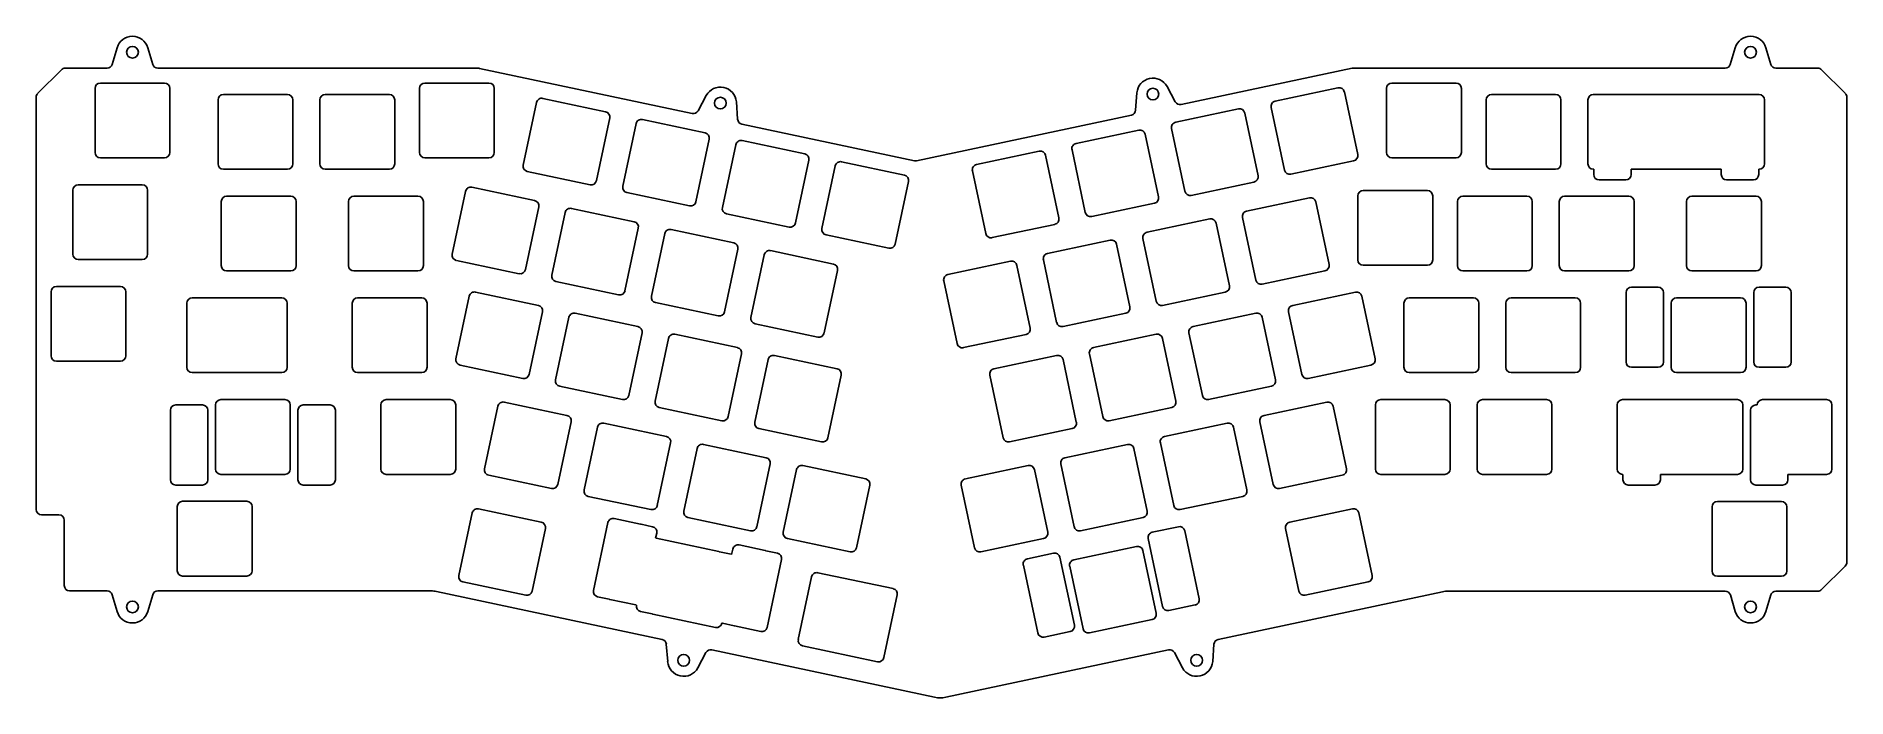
# Model space of a CAD drawing. Header units: millimetres. Extents: x -122 to 216, y -45 to 79.
import ezdxf

# ---------------------------------------------------------------- set-up
doc = ezdxf.new("R2010")
doc.units = ezdxf.units.MM

msp = doc.modelspace()

# ---------------------------------------------------------------- linework, layer by layer
at = {"color": 7, "linetype": 'Continuous', "lineweight": 25}
for p, q in [((-107.22, 76.54), (-108.13, 73.42)), ((-100.55, 73.42), (-101.46, 76.54)), ((195.56, 76.54), (194.65, 73.42)), ((202.23, 73.42), (201.32, 76.54)), ((-117.64, 72.41), (-122.06, 68)), ((-109.09, 72.7), (-116.94, 72.7)), ((-39.63, 72.7), (-99.59, 72.7)), ((0.4, 64.22), (-39.42, 72.68)), ((123.9, 72.7), (91.88, 65.9)), ((193.69, 72.7), (123.9, 72.7)), ((211.04, 72.7), (203.19, 72.7)), ((216.16, 68), (211.74, 72.41)), ((-111.34, 68.92), (-111.34, 56.92)), ((-98.34, 69.92), (-110.34, 69.92)), ((-97.34, 56.92), (-97.34, 68.92)), ((-75.32, 67.78), (-87.32, 67.78)), ((-56.27, 67.78), (-68.27, 67.78)), ((-50.63, 68.92), (-50.63, 56.92)), ((-37.63, 69.92), (-49.63, 69.92)), ((-36.63, 56.92), (-36.63, 68.92)), ((83.62, 68.07), (83.38, 64.83)), ((90.79, 66.4), (89.26, 69.27)), ((121.24, 69.04), (109.51, 66.54)), ((124.93, 56.53), (122.43, 68.27)), ((130.33, 68.92), (130.33, 56.92)), ((143.33, 69.92), (131.33, 69.92)), ((144.33, 56.92), (144.33, 68.92)), ((161.96, 67.78), (149.96, 67.78)), ((200.06, 67.78), (169.01, 67.78)), ((-122.35, 67.29), (-122.35, -9.95)), ((-88.32, 66.78), (-88.32, 54.78)), ((-74.32, 54.78), (-74.32, 66.78)), ((-69.27, 66.78), (-69.27, 54.78)), ((-55.27, 54.78), (-55.27, 66.78)), ((-28.73, 66.29), (-31.22, 54.55)), ((-15.81, 64.56), (-27.54, 67.06)), ((3.03, 67.59), (1.49, 64.72)), ((8.9, 63.15), (8.66, 66.39)), ((102.61, 65.08), (90.87, 62.58)), ((108.74, 65.36), (111.23, 53.62)), ((148.96, 66.78), (148.96, 54.78)), ((162.96, 54.78), (162.96, 66.78)), ((168.01, 66.78), (168.01, 54.78)), ((201.06, 54.78), (201.06, 66.78)), ((216.45, -19.83), (216.45, 67.29)), ((-17.53, 51.64), (-15.03, 63.38)), ((-10.1, 62.33), (-12.59, 50.59)), ((2.83, 60.6), (-8.91, 63.1)), ((41.98, 55.38), (9.69, 62.24)), ((82.59, 63.92), (42.4, 55.38)), ((83.98, 61.12), (72.24, 58.62)), ((90.1, 61.4), (92.6, 49.66)), ((106.29, 52.57), (103.8, 64.31)), ((1.1, 47.68), (3.6, 59.42)), ((8.54, 58.37), (6.04, 46.63)), ((21.46, 56.64), (9.72, 59.14)), ((87.66, 48.61), (85.16, 60.35)), ((-110.34, 55.92), (-98.34, 55.92)), ((-49.63, 55.92), (-37.63, 55.92)), ((19.74, 43.72), (22.23, 55.46)), ((27.17, 54.41), (24.68, 42.67)), ((40.1, 52.68), (28.36, 55.18)), ((65.34, 57.16), (53.61, 54.66)), ((69.02, 44.65), (66.53, 56.39)), ((71.47, 57.44), (73.96, 45.7)), ((112.42, 52.85), (124.15, 55.34)), ((131.33, 55.92), (143.33, 55.92)), ((-102.5, 50.87), (-114.5, 50.87)), ((-87.32, 53.78), (-75.32, 53.78)), ((-68.27, 53.78), (-56.27, 53.78)), ((-30.45, 53.36), (-18.72, 50.87)), ((38.37, 39.76), (40.87, 51.49)), ((52.83, 53.47), (55.33, 41.74)), ((93.78, 48.89), (105.52, 51.38)), ((149.96, 53.78), (161.96, 53.78)), ((169.01, 53.78), (169.1, 53.78)), ((169.1, 53.78), (169.1, 52.78)), ((170.1, 51.78), (175.1, 51.78)), ((176.1, 52.78), (176.1, 53.78)), ((176.1, 53.78), (192.97, 53.78)), ((192.97, 53.78), (192.97, 52.78)), ((193.97, 51.78), (198.97, 51.78)), ((199.97, 52.78), (199.97, 53.78)), ((199.97, 53.78), (200.06, 53.78)), ((-115.5, 49.87), (-115.5, 37.87)), ((-101.5, 37.87), (-101.5, 49.87)), ((-87.72, 47.73), (-87.72, 35.73)), ((-74.72, 48.73), (-86.72, 48.73)), ((-73.72, 35.73), (-73.72, 47.73)), ((-63.91, 47.73), (-63.91, 35.73)), ((-50.91, 48.73), (-62.91, 48.73)), ((-49.91, 35.73), (-49.91, 47.73)), ((-42.01, 49.64), (-44.5, 37.9)), ((-29.09, 47.91), (-40.82, 50.41)), ((-11.82, 49.4), (-0.08, 46.91)), ((115.88, 48.43), (104.15, 45.93)), ((119.57, 35.92), (117.07, 47.66)), ((124.97, 48.79), (124.97, 36.79)), ((137.97, 49.79), (125.97, 49.79)), ((138.97, 36.79), (138.97, 48.79)), ((143.6, 47.73), (143.6, 35.73)), ((156.6, 48.73), (144.6, 48.73)), ((157.6, 35.73), (157.6, 47.73)), ((162.65, 47.73), (162.65, 35.73)), ((175.65, 48.73), (163.65, 48.73)), ((176.65, 35.73), (176.65, 47.73)), ((186.47, 47.73), (186.47, 35.73)), ((199.47, 48.73), (187.47, 48.73)), ((200.47, 35.73), (200.47, 47.73)), ((-30.81, 34.99), (-28.31, 46.73)), ((-23.38, 45.68), (-25.87, 33.94)), ((-10.45, 43.95), (-22.19, 46.45)), ((6.81, 45.44), (18.55, 42.95)), ((75.15, 44.93), (86.89, 47.42)), ((97.25, 44.47), (85.51, 41.97)), ((103.38, 44.75), (105.87, 33.01)), ((-12.18, 31.03), (-9.68, 42.77)), ((-4.74, 41.72), (-7.24, 29.98)), ((8.18, 39.99), (-3.56, 42.49)), ((25.45, 41.48), (37.19, 38.99)), ((56.52, 40.97), (68.25, 43.46)), ((84.74, 40.79), (87.24, 29.05)), ((100.93, 31.96), (98.44, 43.7)), ((6.46, 27.07), (8.95, 38.81)), ((13.89, 37.76), (11.4, 26.02)), ((26.82, 36.03), (15.08, 38.53)), ((78.62, 40.51), (66.88, 38.01)), ((82.3, 28), (79.8, 39.74)), ((-114.5, 36.87), (-102.5, 36.87)), ((-86.72, 34.73), (-74.72, 34.73)), ((-62.91, 34.73), (-50.91, 34.73)), ((-43.73, 36.71), (-32, 34.22)), ((25.09, 23.11), (27.59, 34.84)), ((59.98, 36.55), (48.25, 34.05)), ((63.66, 24.04), (61.17, 35.78)), ((66.11, 36.83), (68.6, 25.09)), ((107.06, 32.24), (118.79, 34.73)), ((125.97, 35.79), (137.97, 35.79)), ((144.6, 34.73), (156.6, 34.73)), ((163.65, 34.73), (175.65, 34.73)), ((187.47, 34.73), (199.47, 34.73)), ((-119.57, 30.82), (-119.57, 18.82)), ((-106.57, 31.82), (-118.57, 31.82)), ((-105.57, 18.82), (-105.57, 30.82)), ((-28.39, 28.28), (-40.12, 30.78)), ((-25.1, 32.75), (-13.36, 30.26)), ((47.47, 32.86), (49.97, 21.13)), ((88.42, 28.28), (100.16, 30.77)), ((124.5, 30.78), (112.77, 28.28)), ((175.15, 30.68), (175.15, 17.68)), ((181.15, 31.68), (176.15, 31.68)), ((182.15, 17.68), (182.15, 30.68)), ((199.03, 30.68), (199.03, 17.68)), ((205.03, 31.68), (200.03, 31.68)), ((206.03, 17.68), (206.03, 30.68)), ((-94.17, 28.68), (-94.17, 16.68)), ((-76.39, 29.68), (-93.17, 29.68)), ((-75.39, 16.68), (-75.39, 28.68)), ((-63.21, 28.68), (-63.21, 16.68)), ((-50.21, 29.68), (-62.21, 29.68)), ((-49.21, 16.68), (-49.21, 28.68)), ((-41.31, 30.01), (-43.8, 18.27)), ((-6.47, 28.79), (5.27, 26.3)), ((128.19, 18.27), (125.69, 30.01)), ((133.59, 28.68), (133.59, 16.68)), ((146.59, 29.68), (134.59, 29.68)), ((147.59, 16.68), (147.59, 28.68)), ((152.64, 28.68), (152.64, 16.68)), ((165.64, 29.68), (153.64, 29.68)), ((166.64, 16.68), (166.64, 28.68)), ((183.59, 28.68), (183.59, 16.68)), ((196.59, 29.68), (184.59, 29.68)), ((197.59, 16.68), (197.59, 28.68)), ((-30.11, 15.36), (-27.61, 27.1)), ((-22.68, 26.05), (-25.17, 14.31)), ((-9.75, 24.32), (-21.49, 26.82)), ((12.17, 24.83), (23.91, 22.34)), ((69.79, 24.32), (81.53, 26.81)), ((105.87, 26.82), (94.13, 24.32)), ((109.55, 14.31), (107.06, 26.05)), ((112, 27.1), (114.49, 15.36)), ((-11.48, 11.4), (-8.98, 23.14)), ((-4.04, 22.09), (-6.54, 10.35)), ((8.88, 20.36), (-2.86, 22.86)), ((51.16, 20.36), (62.89, 22.85)), ((87.24, 22.86), (75.5, 20.36)), ((90.92, 10.35), (88.42, 22.09)), ((93.36, 23.14), (95.86, 11.4)), ((-118.57, 17.82), (-106.57, 17.82)), ((-43.03, 17.08), (-31.3, 14.59)), ((7.16, 7.44), (9.65, 19.18)), ((14.59, 18.13), (12.1, 6.39)), ((27.52, 16.4), (15.78, 18.9)), ((68.6, 18.9), (56.87, 16.4)), ((72.28, 6.39), (69.79, 18.13)), ((74.73, 19.18), (77.22, 7.44)), ((115.68, 14.59), (127.41, 17.08)), ((-93.17, 15.68), (-76.39, 15.68)), ((-62.21, 15.68), (-50.21, 15.68)), ((25.79, 3.48), (28.29, 15.21)), ((56.09, 15.21), (58.59, 3.48)), ((134.59, 15.68), (146.59, 15.68)), ((153.64, 15.68), (165.64, 15.68)), ((176.15, 16.68), (181.15, 16.68)), ((184.59, 15.68), (196.59, 15.68)), ((200.03, 16.68), (205.03, 16.68)), ((-75.81, 10.63), (-87.81, 10.63)), ((-44.86, 10.63), (-56.86, 10.63)), ((-23.04, 7.67), (-34.77, 10.17)), ((-24.4, 13.12), (-12.66, 10.63)), ((97.04, 10.63), (108.78, 13.12)), ((119.14, 10.17), (107.41, 7.67)), ((141.23, 10.63), (129.23, 10.63)), ((160.28, 10.63), (148.28, 10.63)), ((196, 10.63), (174.48, 10.63)), ((212.67, 10.63), (200.67, 10.63)), ((-97.25, 8.63), (-97.25, -4.37)), ((-91.25, 9.63), (-96.25, 9.63)), ((-90.25, -4.37), (-90.25, 8.63)), ((-88.81, 9.63), (-88.81, -2.37)), ((-74.81, -2.37), (-74.81, 9.63)), ((-73.37, 8.63), (-73.37, -4.37)), ((-67.37, 9.63), (-72.37, 9.63)), ((-66.37, -4.37), (-66.37, 8.63)), ((-57.86, 9.63), (-57.86, -2.37)), ((-43.86, -2.37), (-43.86, 9.63)), ((-35.96, 9.4), (-38.45, -2.34)), ((-5.77, 9.16), (5.97, 6.67)), ((78.41, 6.67), (90.15, 9.16)), ((122.83, -2.34), (120.33, 9.4)), ((128.23, 9.63), (128.23, -2.37)), ((142.23, -2.37), (142.23, 9.63)), ((147.28, 9.63), (147.28, -2.37)), ((161.28, -2.37), (161.28, 9.63)), ((173.48, 9.63), (173.48, -2.37)), ((197, -2.37), (197, 9.63)), ((198.44, 8.63), (198.44, -4.37)), ((199.67, 9.63), (199.44, 9.63)), ((213.67, -2.37), (213.67, 9.63)), ((-24.76, -5.25), (-22.26, 6.49)), ((-17.33, 5.44), (-19.82, -6.3)), ((-4.4, 3.71), (-16.14, 6.21)), ((12.87, 5.2), (24.61, 2.71)), ((59.78, 2.71), (71.51, 5.2)), ((100.51, 6.21), (88.77, 3.71)), ((104.19, -6.3), (101.7, 5.44)), ((106.64, 6.49), (109.13, -5.25)), ((-6.13, -9.21), (-3.63, 2.53)), ((1.31, 1.48), (-1.19, -10.26)), ((14.23, -0.25), (2.49, 2.25)), ((81.88, 2.25), (70.14, -0.25)), ((85.56, -10.26), (83.06, 1.48)), ((88, 2.53), (90.5, -9.21)), ((-87.81, -3.37), (-75.81, -3.37)), ((-56.86, -3.37), (-44.86, -3.37)), ((12.51, -13.17), (15, -1.43)), ((19.94, -2.48), (17.45, -14.22)), ((32.87, -4.21), (21.13, -1.71)), ((63.24, -1.71), (51.51, -4.21)), ((66.92, -14.22), (64.43, -2.48)), ((69.37, -1.43), (71.86, -13.17)), ((129.23, -3.37), (141.23, -3.37)), ((148.28, -3.37), (160.28, -3.37)), ((174.48, -3.37), (174.56, -3.37)), ((174.56, -3.37), (174.56, -4.37)), ((181.56, -4.37), (181.56, -3.37)), ((181.56, -3.37), (196, -3.37)), ((205.44, -4.37), (205.44, -3.37)), ((205.44, -3.37), (212.67, -3.37)), ((-96.25, -5.37), (-91.25, -5.37)), ((-72.37, -5.37), (-67.37, -5.37)), ((-37.68, -3.53), (-25.95, -6.02)), ((31.14, -17.13), (33.64, -5.4)), ((50.73, -5.4), (53.23, -17.13)), ((110.32, -6.02), (122.05, -3.53)), ((175.56, -5.37), (180.56, -5.37)), ((199.44, -5.37), (204.44, -5.37)), ((-95.95, -9.42), (-95.95, -21.42)), ((-82.95, -8.42), (-94.95, -8.42)), ((-81.95, -21.42), (-81.95, -9.42)), ((-27.85, -12.32), (-39.58, -9.82)), ((-19.05, -7.49), (-7.31, -9.98)), ((91.68, -9.98), (103.42, -7.49)), ((123.95, -9.82), (112.22, -12.32)), ((191.23, -9.46), (191.23, -21.46)), ((204.23, -8.46), (192.23, -8.46)), ((205.23, -21.46), (205.23, -9.46)), ((-121.35, -10.95), (-118.1, -10.95)), ((-117.1, -11.95), (-117.1, -24.2)), ((-40.77, -10.59), (-43.26, -22.33)), ((-29.57, -25.24), (-27.07, -13.5)), ((-15.36, -12.41), (-18.07, -25.12)), ((-9.29, -12.68), (-14.18, -11.64)), ((-7, -13.17), (-9.17, -12.71)), ((-0.42, -11.45), (11.32, -13.94)), ((73.05, -13.94), (84.79, -11.45)), ((91.38, -13.17), (86.49, -14.21)), ((111.45, -13.5), (113.94, -25.24)), ((127.64, -22.33), (125.14, -10.59)), ((-6.44, -15.34), (-6.23, -14.36)), ((5.39, -17.85), (-6.34, -15.35)), ((14.07, -17.64), (9.18, -16.6)), ((18.22, -15.41), (29.96, -17.9)), ((54.42, -17.9), (66.15, -15.41)), ((83.54, -16.88), (71.81, -19.38)), ((85.72, -15.4), (88.42, -28.11)), ((95.27, -26.66), (92.57, -13.94)), ((7.68, -18.34), (5.49, -17.87)), ((7.99, -17.37), (7.78, -18.36)), ((16.35, -18.14), (14.18, -17.67)), ((14.42, -32.04), (17.12, -19.32)), ((68.03, -18.14), (63.14, -19.18)), ((71.92, -31.62), (69.21, -18.91)), ((87.23, -29.39), (84.73, -17.65)), ((-94.95, -22.42), (-82.95, -22.42)), ((-42.49, -23.52), (-30.76, -26.01)), ((22.75, -22.56), (20.26, -34.3)), ((38, -24.78), (23.94, -21.79)), ((62.37, -20.36), (65.07, -33.08)), ((71.04, -20.56), (73.53, -32.3)), ((115.13, -26.01), (126.86, -23.52)), ((192.23, -22.46), (204.23, -22.46)), ((211.74, -24.95), (216.16, -20.54)), ((-116.1, -25.2), (-109.09, -25.2)), ((-108.13, -25.92), (-107.22, -29.04)), ((-101.46, -29.04), (-100.55, -25.92)), ((-99.59, -25.2), (-48.48, -25.2)), ((-47.44, -25.31), (-5.23, -34.28)), ((-17.3, -26.31), (-15.12, -26.77)), ((-15.01, -26.8), (-10.12, -27.84)), ((36.28, -37.7), (38.78, -25.96)), ((98.83, -34.28), (140.82, -25.35)), ((141.86, -25.24), (193.7, -25.24)), ((194.66, -25.96), (195.56, -29.04)), ((201.32, -29.04), (202.22, -25.96)), ((203.18, -25.24), (211.04, -25.24)), ((-9.26, -29.04), (-7.06, -29.51)), ((-6.96, -29.54), (4.77, -32.03)), ((89.61, -28.88), (94.5, -27.84)), ((5.96, -31.26), (5.96, -31.25)), ((6.06, -31.27), (8.23, -31.74)), ((8.34, -31.77), (13.24, -32.81)), ((66.26, -33.85), (71.15, -32.81)), ((74.72, -33.07), (86.45, -30.58)), ((-4.44, -35.18), (-4.19, -38.42)), ((1.44, -39.62), (2.98, -36.76)), ((4.07, -36.26), (45.76, -45.12)), ((21.03, -35.48), (35.09, -38.47)), ((47.84, -45.12), (89.53, -36.26)), ((90.62, -36.76), (92.16, -39.62)), ((97.8, -38.42), (98.04, -35.18))]:
    msp.add_line(p, q, dxfattribs=at)
for centre in [(-104.34, 75.7), (198.44, 75.7), (86.61, 67.85), (5.67, 66.17), (-104.34, -28.2), (198.44, -28.2), (-1.2, -38.2), (94.8, -38.2)]:
    msp.add_circle(centre, 1.1, dxfattribs=at)
for centre, radius, start, end in [((-104.34, 75.7), 3, 16.2602, 163.7398), ((198.44, 75.7), 3, 16.2602, 163.7398), ((-116.94, 71.7), 1, 90, 135), ((-109.09, 73.7), 1, 270, 343.7398), ((-99.59, 73.7), 1, 196.2602, 270), ((-39.63, 71.7), 1, 78, 90), ((193.69, 73.7), 1, 270, 343.7398), ((203.19, 73.7), 1, 196.2602, 270), ((211.04, 71.7), 1, 45, 90), ((-121.35, 67.29), 1, 135, 180), ((-110.34, 68.92), 1, 90, 180), ((-98.34, 68.92), 1, 0, 90), ((-87.32, 66.78), 1, 90, 180), ((-75.32, 66.78), 1, 0, 90), ((-68.27, 66.78), 1, 90, 180), ((-56.27, 66.78), 1, 0, 90), ((-49.63, 68.92), 1, 90, 180), ((-37.63, 68.92), 1, 0, 90), ((5.67, 66.17), 3, 4.2602, 151.7398), ((86.61, 67.85), 3, 28.2602, 175.7398), ((121.45, 68.06), 1, 12, 102), ((131.33, 68.92), 1, 90, 180), ((143.33, 68.92), 1, 360, 90), ((149.96, 66.78), 1, 90, 180), ((161.96, 66.78), 1, 0, 90), ((169.01, 66.78), 1, 90, 180), ((200.06, 66.78), 1, 360, 90), ((215.45, 67.29), 1, 360, 45), ((-27.75, 66.08), 1, 78, 168), ((-16.01, 63.58), 1, 348, 78), ((0.61, 65.2), 1, 258, 331.7398), ((82.38, 64.9), 1, 282, 355.7398), ((91.68, 66.88), 1, 208.2602, 282), ((102.82, 64.1), 1, 12, 102), ((109.71, 65.56), 1, 102, 192), ((-9.12, 62.12), 1, 78, 168), ((9.9, 63.22), 1, 184.2602, 258), ((84.18, 60.14), 1, 12, 102), ((91.08, 61.6), 1, 102, 192), ((2.62, 59.62), 1, 348, 78), ((9.52, 58.16), 1, 78, 168), ((72.45, 57.64), 1, 102, 192), ((-110.34, 56.92), 1, 180, 270), ((-98.34, 56.92), 1, 270, 0), ((-87.32, 54.78), 1, 180, 270), ((-75.32, 54.78), 1, 270, 0), ((-68.27, 54.78), 1, 180, 270), ((-56.27, 54.78), 1, 270, 0), ((-49.63, 56.92), 1, 180, 270), ((-37.63, 56.92), 1, 270, 0), ((-30.25, 54.34), 1, 168, 258), ((21.25, 55.66), 1, 348, 78), ((28.15, 54.2), 1, 78, 168), ((42.19, 56.36), 1, 258, 282), ((53.81, 53.68), 1, 102, 192), ((65.55, 56.18), 1, 12, 102), ((123.95, 56.32), 1, 282, 12), ((131.33, 56.92), 1, 180, 270), ((143.33, 56.92), 1, 270, 0), ((149.96, 54.78), 1, 180, 270), ((161.96, 54.78), 1, 270, 0), ((169.01, 54.78), 1, 180, 270), ((200.06, 54.78), 1, 270, 0), ((-114.5, 49.87), 1, 90, 180), ((-102.5, 49.87), 1, 0, 90), ((-18.51, 51.85), 1, 258, 348), ((39.89, 51.7), 1, 348, 78), ((105.31, 52.36), 1, 282, 12), ((112.21, 53.83), 1, 192, 282), ((170.1, 52.78), 1, 180, 270), ((175.1, 52.78), 1, 270, 0), ((193.97, 52.78), 1, 180, 270), ((198.97, 52.78), 1, 270, 360), ((-86.72, 47.73), 1, 90, 180), ((-74.72, 47.73), 1, 0, 90), ((-62.91, 47.73), 1, 90, 180), ((-50.91, 47.73), 1, 0, 90), ((-41.03, 49.43), 1, 78, 168), ((-29.29, 46.93), 1, 348, 78), ((-11.61, 50.38), 1, 168, 258), ((0.13, 47.89), 1, 258, 348), ((86.68, 48.4), 1, 282, 12), ((93.58, 49.87), 1, 192, 282), ((116.09, 47.45), 1, 12, 102), ((125.97, 48.79), 1, 90, 180), ((137.97, 48.79), 1, 360, 90), ((144.6, 47.73), 1, 90, 180), ((156.6, 47.73), 1, 0, 90), ((163.65, 47.73), 1, 90, 180), ((175.65, 47.73), 1, 0, 90), ((187.47, 47.73), 1, 90, 180), ((199.47, 47.73), 1, 360, 90), ((-22.4, 45.47), 1, 78, 168), ((7.02, 46.42), 1, 168, 258), ((68.05, 44.44), 1, 282, 12), ((74.94, 45.91), 1, 192, 282), ((97.46, 43.49), 1, 12, 102), ((104.35, 44.95), 1, 102, 192), ((-10.66, 42.97), 1, 348, 78), ((-3.76, 41.51), 1, 78, 168), ((18.76, 43.93), 1, 258, 348), ((25.66, 42.46), 1, 168, 258), ((56.31, 41.94), 1, 192, 282), ((85.72, 40.99), 1, 102, 192), ((-114.5, 37.87), 1, 180, 270), ((-102.5, 37.87), 1, 270, 0), ((-43.53, 37.69), 1, 168, 258), ((7.97, 39.01), 1, 348, 78), ((14.87, 37.55), 1, 78, 168), ((37.39, 39.96), 1, 258, 348), ((67.09, 37.03), 1, 102, 192), ((78.82, 39.53), 1, 12, 102), ((-86.72, 35.73), 1, 180, 270), ((-74.72, 35.73), 1, 270, 0), ((-62.91, 35.73), 1, 180, 270), ((-50.91, 35.73), 1, 270, 0), ((-31.79, 35.2), 1, 258, 348), ((-24.89, 33.73), 1, 168, 258), ((26.61, 35.05), 1, 348, 78), ((48.45, 33.07), 1, 102, 192), ((60.19, 35.57), 1, 12, 102), ((118.59, 35.71), 1, 282, 12), ((125.97, 36.79), 1, 180, 270), ((137.97, 36.79), 1, 270, 0), ((144.6, 35.73), 1, 180, 270), ((156.6, 35.73), 1, 270, 0), ((163.65, 35.73), 1, 180, 270), ((175.65, 35.73), 1, 270, 360), ((187.47, 35.73), 1, 180, 270), ((199.47, 35.73), 1, 270, 360), ((-118.57, 30.82), 1, 90, 180), ((-106.57, 30.82), 1, 0, 90), ((-40.33, 29.8), 1, 78, 168), ((-13.15, 31.24), 1, 258, 348), ((99.95, 31.75), 1, 282, 12), ((106.85, 33.22), 1, 192, 282), ((124.71, 29.8), 1, 12, 102), ((176.15, 30.68), 1, 90, 180), ((181.15, 30.68), 1, 0, 90), ((200.03, 30.68), 1, 90, 180), ((205.03, 30.68), 1, 0, 90), ((-93.17, 28.68), 1, 90, 180), ((-76.39, 28.68), 1, 360, 90), ((-62.21, 28.68), 1, 90, 180), ((-50.21, 28.68), 1, 0, 90), ((-28.59, 27.3), 1, 348, 78), ((-6.26, 29.77), 1, 168, 258), ((81.32, 27.79), 1, 282, 12), ((88.22, 29.26), 1, 192, 282), ((112.97, 27.3), 1, 102, 192), ((134.59, 28.68), 1, 90, 180), ((146.59, 28.68), 1, 0, 90), ((153.64, 28.68), 1, 90, 180), ((165.64, 28.68), 1, 0, 90), ((184.59, 28.68), 1, 90, 180), ((196.59, 28.68), 1, 360, 90), ((-21.7, 25.84), 1, 78, 168), ((-9.96, 23.34), 1, 348, 78), ((5.48, 27.28), 1, 258, 348), ((12.38, 25.81), 1, 168, 258), ((62.69, 23.83), 1, 282, 12), ((69.58, 25.3), 1, 192, 282), ((94.34, 23.34), 1, 102, 192), ((106.08, 25.84), 1, 12, 102), ((-3.06, 21.88), 1, 78, 168), ((8.67, 19.38), 1, 348, 78), ((24.11, 23.31), 1, 258, 348), ((50.95, 21.33), 1, 192, 282), ((75.71, 19.38), 1, 102, 192), ((87.44, 21.88), 1, 12, 102), ((-118.57, 18.82), 1, 180, 270), ((-106.57, 18.82), 1, 270, 0), ((-42.83, 18.06), 1, 168, 258), ((15.57, 17.92), 1, 78, 168), ((68.81, 17.92), 1, 12, 102), ((127.21, 18.06), 1, 282, 12), ((176.15, 17.68), 1, 180, 270), ((181.15, 17.68), 1, 270, 360), ((200.03, 17.68), 1, 180, 270), ((205.03, 17.68), 1, 270, 360), ((-93.17, 16.68), 1, 180, 270), ((-76.39, 16.68), 1, 270, 0), ((-62.21, 16.68), 1, 180, 270), ((-50.21, 16.68), 1, 270, 0), ((-31.09, 15.57), 1, 258, 348), ((-24.19, 14.1), 1, 168, 258), ((27.31, 15.42), 1, 348, 78), ((57.07, 15.42), 1, 102, 192), ((108.57, 14.1), 1, 282, 12), ((115.47, 15.57), 1, 192, 282), ((134.59, 16.68), 1, 180, 270), ((146.59, 16.68), 1, 270, 0), ((153.64, 16.68), 1, 180, 270), ((165.64, 16.68), 1, 270, 360), ((184.59, 16.68), 1, 180, 270), ((196.59, 16.68), 1, 270, 0), ((-87.81, 9.63), 1, 90, 180), ((-75.81, 9.63), 1, 360, 90), ((-56.86, 9.63), 1, 90, 180), ((-44.86, 9.63), 1, 360, 90), ((-34.98, 9.19), 1, 78, 168), ((-12.45, 11.61), 1, 258, 348), ((-5.56, 10.14), 1, 168, 258), ((89.94, 10.14), 1, 282, 12), ((96.84, 11.61), 1, 192, 282), ((119.35, 9.19), 1, 12, 102), ((129.23, 9.63), 1, 90, 180), ((141.23, 9.63), 1, 0, 90), ((148.28, 9.63), 1, 90, 180), ((160.28, 9.63), 1, 360, 90), ((174.48, 9.63), 1, 90, 180), ((196, 9.63), 1, 360, 90), ((200.67, 9.63), 1, 90, 180), ((212.67, 9.63), 1, 0, 90), ((-96.25, 8.63), 1, 90, 180), ((-91.25, 8.63), 1, 360, 90), ((-72.37, 8.63), 1, 90, 180), ((-67.37, 8.63), 1, 0, 90), ((-23.24, 6.69), 1, 348, 78), ((6.18, 7.65), 1, 258, 348), ((78.2, 7.65), 1, 192, 282), ((107.61, 6.69), 1, 102, 192), ((199.44, 8.63), 1, 90, 180), ((-16.35, 5.23), 1, 78, 168), ((-4.61, 2.73), 1, 348, 78), ((13.08, 6.18), 1, 168, 258), ((24.81, 3.68), 1, 258, 348), ((59.57, 3.68), 1, 192, 282), ((71.31, 6.18), 1, 282, 12), ((88.98, 2.73), 1, 102, 192), ((100.72, 5.23), 1, 12, 102), ((2.29, 1.27), 1, 78, 168), ((82.08, 1.27), 1, 12, 102), ((-87.81, -2.37), 1, 180, 270), ((-75.81, -2.37), 1, 270, 0), ((-56.86, -2.37), 1, 180, 270), ((-44.86, -2.37), 1, 270, 0), ((-37.48, -2.55), 1, 168, 258), ((14.02, -1.23), 1, 348, 78), ((20.92, -2.69), 1, 78, 168), ((63.45, -2.69), 1, 12, 102), ((70.35, -1.23), 1, 102, 192), ((121.85, -2.55), 1, 282, 12), ((129.23, -2.37), 1, 180, 270), ((141.23, -2.37), 1, 270, 360), ((148.28, -2.37), 1, 180, 270), ((160.28, -2.37), 1, 270, 360), ((174.48, -2.37), 1, 180, 270), ((196, -2.37), 1, 270, 360), ((212.67, -2.37), 1, 270, 360), ((-96.25, -4.37), 1, 180, 270), ((-91.25, -4.37), 1, 270, 0), ((-72.37, -4.37), 1, 180, 270), ((-67.37, -4.37), 1, 270, 0), ((-25.74, -5.04), 1, 258, 348), ((-18.84, -6.51), 1, 168, 258), ((32.66, -5.19), 1, 348, 78), ((51.71, -5.19), 1, 102, 192), ((103.21, -6.51), 1, 282, 12), ((110.11, -5.04), 1, 192, 282), ((175.56, -4.37), 1, 180, 270), ((180.56, -4.37), 1, 270, 0), ((199.44, -4.37), 1, 180, 270), ((204.44, -4.37), 1, 270, 360), ((-121.35, -9.95), 1, 180, 270), ((-94.95, -9.42), 1, 90, 180), ((-82.95, -9.42), 1, 0, 90), ((-39.79, -10.8), 1, 78, 168), ((-7.1, -9), 1, 258, 348), ((91.48, -9), 1, 192, 282), ((124.16, -10.8), 1, 12, 102), ((192.23, -9.46), 1, 90, 180), ((204.23, -9.46), 1, 0, 90), ((-118.1, -11.95), 1, 360, 90), ((-28.05, -13.3), 1, 348, 78), ((-14.38, -12.62), 1, 78, 168), ((-9.49, -13.66), 1, 71.1626, 78), ((-7.21, -14.15), 1, 348, 78), ((-0.21, -10.47), 1, 168, 258), ((11.53, -12.96), 1, 258, 348), ((72.84, -12.96), 1, 192, 282), ((84.58, -10.47), 1, 282, 12), ((91.59, -14.15), 1, 12, 102), ((112.42, -13.3), 1, 102, 192), ((-6.55, -16.33), 1, 78, 83.416), ((8.97, -17.58), 1, 78, 168), ((18.43, -14.43), 1, 168, 258), ((65.95, -14.43), 1, 282, 12), ((83.75, -17.86), 1, 12, 102), ((86.7, -15.19), 1, 102, 192), ((5.19, -18.82), 1, 72.4952, 78), ((7.48, -19.32), 1, 72.2962, 78), ((13.86, -18.62), 1, 71.1626, 78), ((16.15, -19.11), 1, 348, 78), ((30.16, -16.93), 1, 258, 348), ((54.21, -16.93), 1, 192, 282), ((63.34, -20.15), 1, 102, 192), ((68.24, -19.11), 1, 12, 102), ((72.01, -20.36), 1, 102, 192), ((215.45, -19.83), 1, 315, 0), ((-94.95, -21.42), 1, 180, 270), ((-82.95, -21.42), 1, 270, 0), ((-42.29, -22.54), 1, 168, 258), ((23.73, -22.77), 1, 78, 168), ((126.66, -22.54), 1, 282, 12), ((192.23, -21.46), 1, 180, 270), ((204.23, -21.46), 1, 270, 0), ((-116.1, -24.2), 1, 180, 270), ((-109.09, -26.2), 1, 16.2602, 90), ((-99.59, -26.2), 1, 90, 163.7398), ((-48.48, -30.2), 5, 78, 90), ((-30.55, -25.03), 1, 258, 348), ((-17.09, -25.33), 1, 168, 258), ((-14.8, -25.83), 1, 251.1626, 258), ((37.8, -25.76), 1, 348, 78), ((94.29, -26.87), 1, 282, 12), ((114.92, -25.03), 1, 192, 282), ((141.86, -30.24), 5, 90, 102), ((193.7, -26.24), 1, 16.2602, 90), ((203.18, -26.24), 1, 90, 163.7398), ((211.04, -24.24), 1, 270, 315), ((-104.34, -28.2), 3, 196.2602, 343.7398), ((-9.91, -26.87), 1, 258, 263.416), ((-9.05, -28.07), 1, 168.0084, 258), ((-6.76, -28.56), 1, 252.4952, 258), ((86.25, -29.6), 1, 282, 12), ((89.4, -27.91), 1, 192, 282), ((198.44, -28.2), 3, 196.2602, 343.7398), ((4.98, -31.05), 1, 258, 348), ((6.27, -30.3), 1, 252.2962, 258), ((8.55, -30.79), 1, 251.1626, 258), ((13.44, -31.83), 1, 258, 348), ((66.05, -32.87), 1, 192, 282), ((70.94, -31.83), 1, 282, 12), ((74.51, -32.09), 1, 192, 282), ((-5.43, -35.26), 1, 4.2602, 78), ((3.86, -37.23), 1, 78, 151.7398), ((21.24, -34.5), 1, 168, 258), ((89.74, -37.23), 1, 28.2602, 102), ((99.03, -35.26), 1, 102, 175.7398), ((-1.2, -38.2), 3, 184.2602, 331.7398), ((35.3, -37.49), 1, 258, 348), ((94.8, -38.2), 3, 208.2602, 355.7398), ((46.8, -40.23), 5, 258, 282)]:
    msp.add_arc(centre, radius, start, end, dxfattribs=at)

doc.saveas('drawing.dxf')
